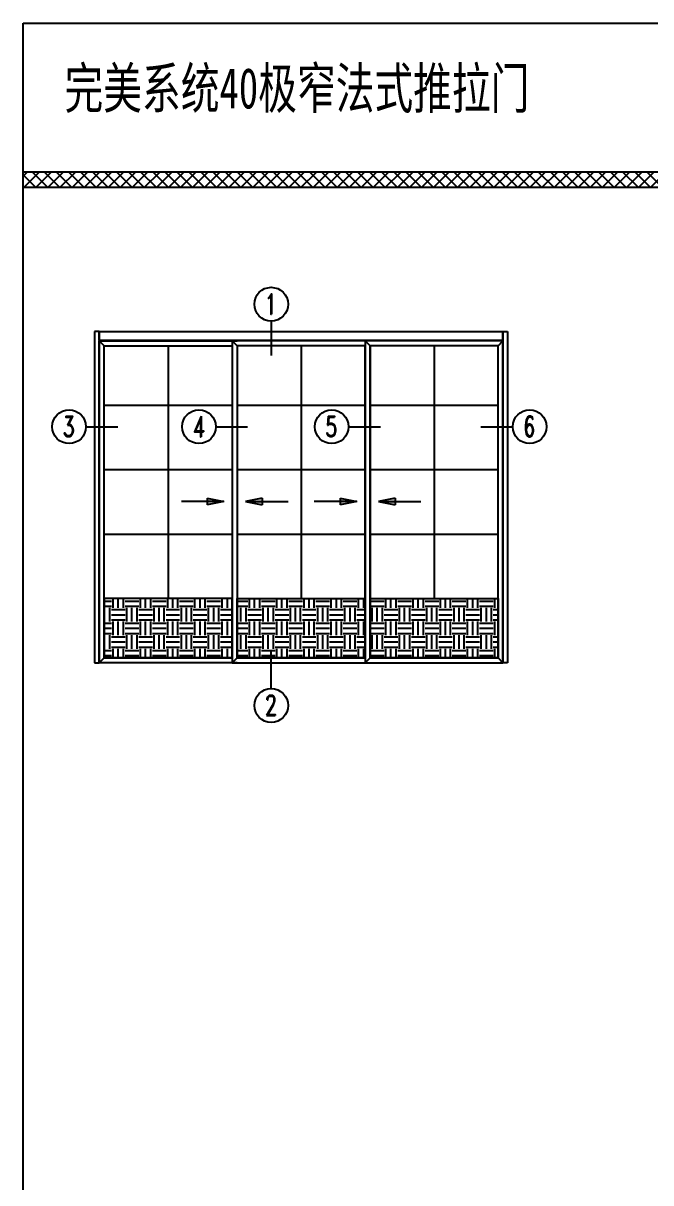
# Model space of a CAD drawing. Header units: millimetres. Extents: x 4423 to 13326, y -1516 to 5738.
# Drawn here: x 7580 to 7872, y 3383 to 3923 of the extents above; entities that cross this region are included whole.
import ezdxf

# ---------------------------------------------------------------- set-up
doc = ezdxf.new("R2010")
doc.units = ezdxf.units.MM
doc.header["$LTSCALE"] = 0.5
doc.layers.add('铝型材', color=1, linetype='Continuous')
doc.styles.add('CTXT', font='romand.shx', dxfattribs={"width": 0.7, "height": 5})

msp = doc.modelspace()

# ---------------------------------------------------------------- hatches: boundary and pattern name
at = {"layer": '铝型材'}
h = msp.add_hatch(dxfattribs=at)
h.set_pattern_fill('NET', color=1, scale=1.25, angle=45, style=0)
h.set_pattern_definition([(45, (5705.6674, 1842.4368), (-2.80633, 2.80633), []), (135, (5705.6674, 1842.4368), (-2.80633, -2.80633), [])])
h.paths.add_polyline_path([(8006.9184, 3864.4875, 0.66817864), (8006.3245, 3865.9214), (7992.6716, 3865.9214), (7980.0716, 3853.3214), (7580.0064, 3853.3214), (7580.0064, 3846.3214), (7986.4328, 3846.3214, 0.19891237), (7990.3926, 3847.9616)])
h = msp.add_hatch(color=1, dxfattribs=at)
h.paths.add_polyline_path([(7665.7763, 3701.4654), (7665.7763, 3699.9654), (7673.5216, 3699.9654), (7673.5216, 3699.9669)])
h.paths.add_polyline_path([(7673.5216, 3699.964), (7673.5216, 3699.9654), (7665.7763, 3699.9654), (7665.7763, 3698.4654)])
for points in [[(7673.5216, 3699.964), (7673.5216, 3699.9654), (7665.7763, 3699.9654), (7665.7763, 3698.4654)], [(7683.5284, 3699.964), (7683.5284, 3699.9654), (7691.2737, 3699.9654), (7691.2737, 3698.4654)], [(7735.4416, 3699.964), (7735.4416, 3699.9654), (7727.6963, 3699.9654), (7727.6963, 3698.4654)], [(7745.4484, 3699.964), (7745.4484, 3699.9654), (7753.1937, 3699.9654), (7753.1937, 3698.4654)]]:
    msp.add_hatch(color=1, dxfattribs=at).paths.add_polyline_path(points)
h = msp.add_hatch(color=1, dxfattribs=at)
h.paths.add_polyline_path([(7691.2737, 3701.4654), (7691.2737, 3699.9654), (7683.5284, 3699.9654), (7683.5284, 3699.9669)])
h.paths.add_polyline_path([(7683.5284, 3699.964), (7683.5284, 3699.9654), (7691.2737, 3699.9654), (7691.2737, 3698.4654)])
h = msp.add_hatch(color=1, dxfattribs=at)
h.paths.add_polyline_path([(7727.6963, 3701.4654), (7727.6963, 3699.9654), (7735.4416, 3699.9654), (7735.4416, 3699.9669)])
h.paths.add_polyline_path([(7735.4416, 3699.964), (7735.4416, 3699.9654), (7727.6963, 3699.9654), (7727.6963, 3698.4654)])
h = msp.add_hatch(color=1, dxfattribs=at)
h.paths.add_polyline_path([(7753.1937, 3701.4654), (7753.1937, 3699.9654), (7745.4484, 3699.9654), (7745.4484, 3699.9669)])
h.paths.add_polyline_path([(7745.4484, 3699.964), (7745.4484, 3699.9654), (7753.1937, 3699.9654), (7753.1937, 3698.4654)])
at = {"layer": '铝型材', "ltscale": 0.4}
h = msp.add_hatch(dxfattribs=at)
h.set_pattern_fill('EARTH', color=256, style=0)
h.set_pattern_definition([(0, (-659.2755, 0), (6.35, 6.35), [6.35, -6.35]), (0, (-659.2755, 2.381), (6.35, 6.35), [6.35, -6.35]), (0, (-659.2755, 4.7625), (6.35, 6.35), [6.35, -6.35]), (90, (-658.482, 5.556), (-6.35, 6.35), [6.35, -6.35]), (90, (-656.1005, 5.556), (-6.35, 6.35), [6.35, -6.35]), (90, (-653.719, 5.556), (-6.35, 6.35), [6.35, -6.35])])
h.paths.add_polyline_path([(7617.7128, 3627.1193), (7677.3288, 3627.1193), (7677.3288, 3654.8153), (7617.7128, 3654.8153)])
h.paths.add_polyline_path([(7679.6328, 3654.8153), (7739.2488, 3654.8153), (7739.2488, 3627.1193), (7679.6328, 3627.1193)])
h.paths.add_polyline_path([(7741.5528, 3654.8153), (7801.1688, 3654.8153), (7801.1688, 3627.1193), (7741.5528, 3627.1193)])

# ---------------------------------------------------------------- linework, layer by layer
at = {"layer": '铝型材'}
for p, q in [((7695.5387, 3783.9747), (7695.5387, 3767.899)), ((7615.4088, 3779.0633), (7803.4728, 3779.0633)), ((7615.4088, 3775.1033), (7803.4728, 3775.1033)), ((7615.4088, 3774.8153), (7617.7128, 3772.5113)), ((7679.6328, 3772.5113), (7677.3288, 3774.8153)), ((7801.1688, 3772.5113), (7803.4728, 3774.8153)), ((7617.7128, 3627.1193), (7615.4088, 3624.8153)), ((7679.6328, 3627.1193), (7677.3288, 3624.8153)), ((7741.5528, 3627.1193), (7739.2488, 3624.8153)), ((7803.4728, 3624.8153), (7801.1688, 3627.1193))]:
    msp.add_line(p, q, dxfattribs=at)
at = {"layer": '铝型材', "ltscale": 0.4}
for p, q in [((7615.4088, 3779.0633), (7613.3007, 3779.0633)), ((7613.3007, 3779.0633), (7613.3007, 3624.8153)), ((7615.4088, 3775.1033), (7615.4088, 3779.0633)), ((7615.4088, 3779.0633), (7615.4088, 3624.8153)), ((7803.4728, 3775.1033), (7803.4728, 3779.0633)), ((7803.4728, 3779.0633), (7805.5809, 3779.0633)), ((7803.4728, 3779.0633), (7803.4728, 3624.8153)), ((7805.5809, 3779.0633), (7805.5809, 3624.8153)), ((7647.5208, 3772.5113), (7647.5208, 3654.8153)), ((7709.4408, 3772.5113), (7709.4408, 3654.8153)), ((7771.3608, 3772.5113), (7771.3608, 3654.8153)), ((7617.7128, 3744.8153), (7677.3288, 3744.8153)), ((7679.6328, 3744.8153), (7739.2488, 3744.8153)), ((7741.5528, 3744.8153), (7801.1688, 3744.8153)), ((7609.2503, 3734.791), (7624.0685, 3734.791)), ((7669.7429, 3734.791), (7684.5611, 3734.791)), ((7731.5504, 3734.791), (7746.3686, 3734.791)), ((7793.2096, 3734.791), (7808.0278, 3734.791)), ((7617.7128, 3714.8153), (7677.3288, 3714.8153)), ((7679.6328, 3714.8153), (7739.2488, 3714.8153)), ((7741.5528, 3714.8153), (7801.1688, 3714.8153)), ((7617.7128, 3684.8153), (7677.3288, 3684.8153)), ((7679.6328, 3684.8153), (7739.2488, 3684.8153)), ((7741.5528, 3684.8153), (7801.1688, 3684.8153)), ((7695.5387, 3612.8765), (7695.5387, 3630.4772)), ((7613.3007, 3624.8153), (7615.4088, 3624.8153)), ((7805.5809, 3624.8153), (7803.4728, 3624.8153))]:
    msp.add_line(p, q, dxfattribs=at)
at = {"layer": '铝型材', "color": 1}
for p, q in [((7673.5291, 3699.9654), (7653.6754, 3699.9654)), ((7665.7763, 3701.4654), (7665.7763, 3698.4654)), ((7665.7763, 3701.4654), (7673.5291, 3699.9654)), ((7673.5291, 3699.9654), (7665.7763, 3698.4654)), ((7691.2737, 3701.4654), (7683.5209, 3699.9654)), ((7683.5209, 3699.9654), (7703.3746, 3699.9654)), ((7683.5209, 3699.9654), (7691.2737, 3698.4654)), ((7691.2737, 3701.4654), (7691.2737, 3698.4654)), ((7735.4491, 3699.9654), (7715.5954, 3699.9654)), ((7727.6963, 3701.4654), (7727.6963, 3698.4654)), ((7727.6963, 3701.4654), (7735.4491, 3699.9654)), ((7735.4491, 3699.9654), (7727.6963, 3698.4654)), ((7753.1937, 3701.4654), (7745.4409, 3699.9654)), ((7745.4409, 3699.9654), (7765.2946, 3699.9654)), ((7745.4409, 3699.9654), (7753.1937, 3698.4654)), ((7753.1937, 3701.4654), (7753.1937, 3698.4654))]:
    msp.add_line(p, q, dxfattribs=at)
at = {"layer": '铝型材', "linetype": 'ByBlock', "lineweight": -3}
msp.add_lwpolyline([(7580.0064, 3922.6747), (8168.0064, 3922.6747), (8168.0064, 3091.0747), (7580.0064, 3091.0747)], close=True, dxfattribs=at)
at = {"layer": '铝型材', "color": 1, "linetype": 'ByBlock', "lineweight": -3}
msp.add_lwpolyline([(7580.0064, 3846.3214), (7986.4328, 3846.3214, 0.19891237), (7990.3926, 3847.9616), (8006.9184, 3864.4875, 0.66817864), (8006.3245, 3865.9214), (7992.6716, 3865.9214), (7980.0716, 3853.3214), (7580.0064, 3853.3214)], format="xyb", dxfattribs=at)
at = {"layer": '铝型材'}
for points in [[(7679.6328, 3624.8153), (7615.4088, 3624.8153), (7615.4088, 3774.8153), (7679.6328, 3774.8153)], [(7741.5528, 3774.8153), (7677.3288, 3774.8153), (7677.3288, 3624.8153), (7741.5528, 3624.8153)], [(7739.2488, 3774.8153), (7739.2488, 3624.8153), (7803.4728, 3624.8153), (7803.4728, 3774.8153), (7739.2488, 3774.8153), (7741.5528, 3772.5113)], [(7679.6328, 3772.5113), (7679.6328, 3627.1193)], [(7741.5528, 3627.1193), (7741.5528, 3772.5113)]]:
    msp.add_lwpolyline(points, dxfattribs=at)
for points in [[(7677.3288, 3627.1193), (7617.7128, 3627.1193), (7617.7128, 3772.5113), (7677.3288, 3772.5113)], [(7679.6328, 3627.1193), (7739.2488, 3627.1193), (7739.2488, 3772.5113), (7679.6328, 3772.5113)], [(7741.5528, 3627.1193), (7801.1688, 3627.1193), (7801.1688, 3772.5113), (7741.5528, 3772.5113)]]:
    msp.add_lwpolyline(points, close=True, dxfattribs=at)
at = {"layer": '铝型材', "ltscale": 0.4}
for points in [[(7617.7128, 3627.1193), (7677.3288, 3627.1193), (7677.3288, 3654.8153), (7617.7128, 3654.8153)], [(7679.6328, 3654.8153), (7739.2488, 3654.8153), (7739.2488, 3627.1193), (7679.6328, 3627.1193)], [(7741.5528, 3654.8153), (7801.1688, 3654.8153), (7801.1688, 3627.1193), (7741.5528, 3627.1193)]]:
    msp.add_lwpolyline(points, close=True, dxfattribs=at)
at = {"layer": '铝型材'}
for centre in [(7695.5387, 3791.8362), (7601.3888, 3734.791), (7661.8813, 3734.791), (7723.6889, 3734.791), (7815.8893, 3734.791), (7695.5387, 3605.0149)]:
    msp.add_circle(centre, 7.8615, dxfattribs=at)

# ---------------------------------------------------------------- texts
at = {"layer": '铝型材', "style": 'CTXT', "width": 0.7}
for s, p in [('1', (7692.53, 3787.1846)), ('3', (7598.38, 3730.1394)), ('4', (7658.8726, 3730.1394)), ('5', (7720.6802, 3730.1394)), ('6', (7812.8806, 3730.1394)), ('2', (7692.53, 3600.3633))]:
    msp.add_text(s, height=9.504, dxfattribs=at).set_placement(p)
at = {"layer": '铝型材', "color": 1, "linetype": 'ByBlock', "lineweight": -3, "insert": (7599.2709, 3901.8766), "char_height": 18.9, "width": 513.345865, "attachment_point": 1, "style": 'CTXT'}
msp.add_mtext('{\\fNSimSun|b0|i0|c134|p49;完美系统40极窄法式推拉门}', dxfattribs=at)

doc.saveas('drawing.dxf')
